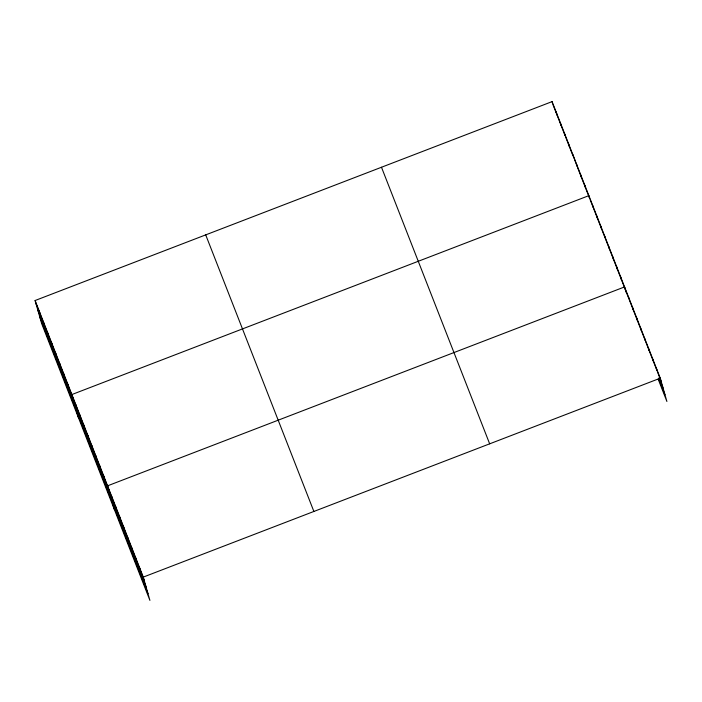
<?xml version="1.0" encoding="UTF-8"?>
<svg xmlns="http://www.w3.org/2000/svg" width="702" height="702" viewBox="0 0 702 702"><rect width="100%" height="100%" fill="white"/><g stroke="black" fill="none" stroke-linecap="round" stroke-linejoin="round"><path stroke-width="1.05" d="M35.1 300.517L143.278 577.097L149.912 600.385L41.734 323.806L35.1 300.517L552.088 101.614L660.266 378.194L666.9 401.483L658.178 379.177M143.278 577.097L660.266 378.194M552.922 104.537L565.18 135.89L564.347 132.959M565.558 136.837L572.981 155.835M577.07 166.286L572.525 153.852M577.439 167.234L585.617 188.127L584.784 185.196M585.986 189.084L589.706 198.578L588.873 195.647L71.876 394.55L78.519 417.848M590.101 199.596L593.269 207.704M593.673 208.722L601.605 229.001L600.772 226.07M602 230.019L605.177 238.127M605.572 239.145L625.403 289.856M625.798 290.865L628.974 298.982M629.369 299.991L633.336 310.135L632.502 307.204M633.731 311.153L645.235 340.558L644.401 337.627M645.629 341.576L657.133 370.981L656.3 368.05M657.528 371.999L661.1 381.125M659.046 377.702L663.013 387.846M658.643 378.545L664.987 394.77M381.484 167.251L489.663 443.831M205.704 234.872L313.882 511.46M35.934 303.44L144.112 580.027M37.847 310.161L146.025 586.749M39.821 317.085L147.999 593.673M652.614 358.889L653.167 360.846M648.367 347.771L649.201 350.702M640.435 327.492L641.268 330.414M636.468 317.348L637.302 320.279M628.536 297.06L629.089 299.017M626.044 292.093L624.569 286.925L107.581 485.828L114.215 509.117M620.603 276.781L621.437 279.712M616.637 266.637L617.47 269.568M612.67 256.493L613.504 259.424M608.704 246.358L609.538 249.289M604.738 236.214L605.291 238.171M596.805 215.935L597.639 218.857M592.839 205.791L593.392 207.739M580.694 174.754L581.528 177.685M576.605 164.303L577.167 166.26M568.436 143.401L569.269 146.332M560.257 122.508L561.1 125.439M556.177 112.057L557.011 114.988M552.088 101.614L552.641 103.563M139.312 566.953L140.146 569.884M135.346 556.818L136.179 559.748M131.379 546.674L132.213 549.605M127.413 536.53L128.247 539.461M123.447 526.395L124.28 529.317M119.48 516.251L120.314 519.182M115.514 506.107L116.348 509.038M111.548 495.963L112.381 498.894M103.615 475.684L104.449 478.615M99.649 465.54L100.483 468.471M95.683 455.396L96.516 458.327M91.716 445.261L92.55 448.192M87.75 435.117L88.584 438.048M83.784 424.973L84.617 427.904M79.817 414.838L80.651 417.76M75.842 404.694L76.685 407.625M67.796 384.099L68.629 387.03M63.706 373.657L64.54 376.588M59.617 363.206L60.451 366.137M55.537 352.755L56.371 355.686M51.448 342.304L52.281 345.235M47.359 331.862L48.192 334.793M43.27 321.411L44.112 324.342M39.189 310.96L40.023 313.891"/></g></svg>
